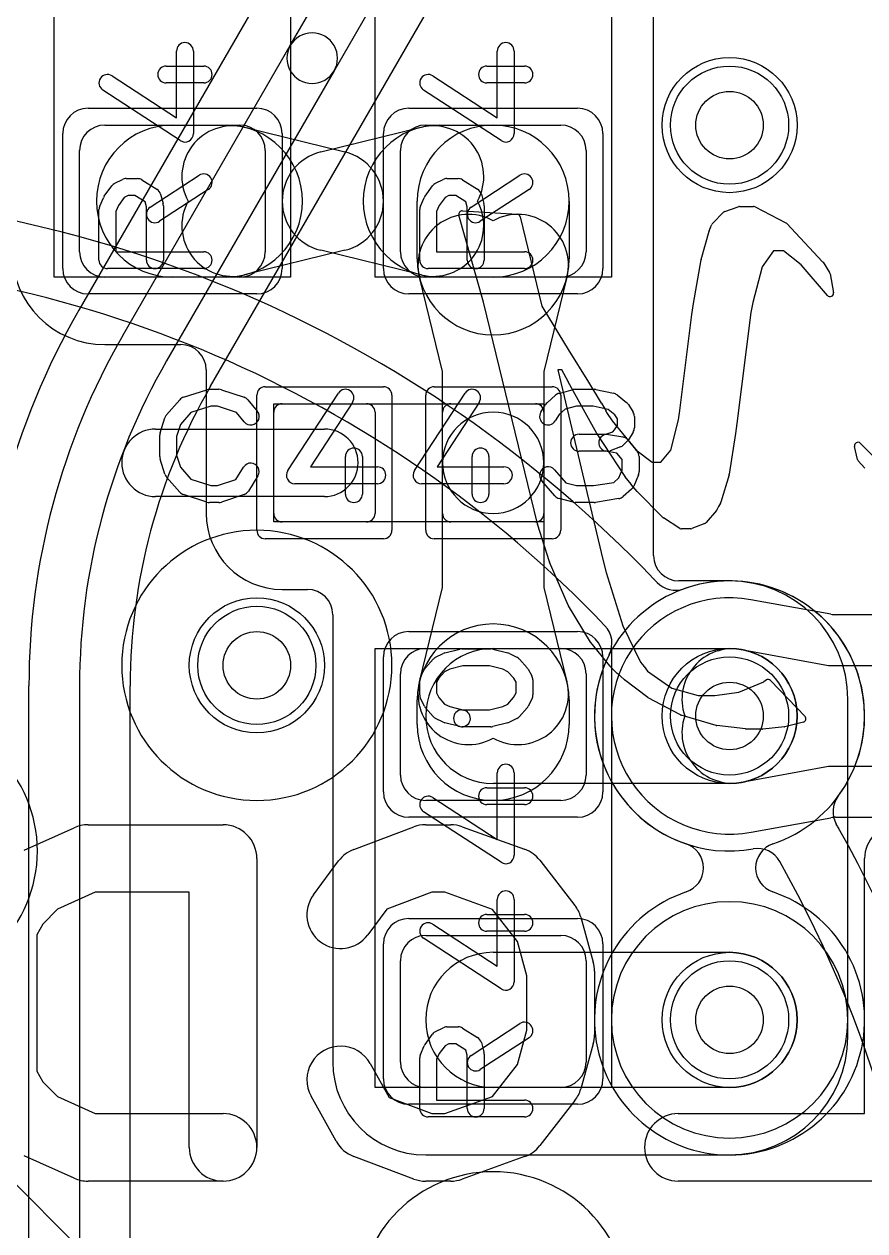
# Model space of a CAD drawing. Extents: x -1.5 to 30.7, y -0.5 to 30.
# Drawn here: x 18.211 to 20.701, y 19.325 to 22.899 of the extents above; entities that cross this region are included whole.
import ezdxf

# ---------------------------------------------------------------- set-up
doc = ezdxf.new("R2010")
doc.units = 0
for name, color, linetype in [('Hole', 1, 'CONTINUOUS'), ('L1', 3, 'CONTINUOUS'), ('L2', 3, 'CONTINUOUS'), ('L3', 3, 'CONTINUOUS'), ('L4', 3, 'CONTINUOUS'), ('MetalMask-A', 176, 'CONTINUOUS'), ('PartsArea-A', 111, 'CONTINUOUS'), ('PartsSilk-A', 221, 'CONTINUOUS'), ('PartsSilk-B', 221, 'CONTINUOUS'), ('Resist-A', 2, 'CONTINUOUS'), ('Resist-B', 2, 'CONTINUOUS'), ('Silk-B', 140, 'CONTINUOUS')]:
    doc.layers.add(name, color=color, linetype=linetype)

msp = doc.modelspace()

# ---------------------------------------------------------------- linework, layer by layer
at = {"layer": 'Hole'}
for centre in [(20.3, 22.6), (18.9, 21), (20.3, 20.85), (20.3, 19.95)]:
    msp.add_circle(centre, 0.1, dxfattribs=at)
at = {"layer": 'L1'}
for p, q in [((20.07504, 21.325), (20.07504, 23.90006)), ((18.45, 22.6), (18.85, 22.6)), ((18.65, 22.6), (18.81, 22.6)), ((18.86357, 22.59353), (19.16071, 22.52069)), ((19.08929, 22.52069), (19.38643, 22.59353)), ((19.4, 22.6), (19.8, 22.6)), ((19.44, 22.6), (19.6, 22.6)), ((18.375, 22.225), (18.375, 22.525)), ((18.925, 22.525), (18.925, 22.225)), ((19.325, 22.225), (19.325, 22.525)), ((19.875, 22.525), (19.875, 22.225)), ((19.375, 22.20357), (19.375, 22.375)), ((19.825, 22.375), (19.825, 22.20357)), ((19.16071, 22.22931), (18.86357, 22.15647)), ((19.38643, 22.15647), (19.08929, 22.22931)), ((18.85, 22.15), (18.45, 22.15)), ((18.81, 22.15), (18.65, 22.15)), ((19.45, 21.87044), (19.38147, 22.15)), ((19.8, 22.15), (19.4, 22.15)), ((19.6, 22.15), (19.44, 22.15)), ((19.81853, 22.15), (19.75, 21.87044)), ((18.45, 21.94996), (18.67496, 21.94996)), ((18.74996, 21.87496), (18.74996, 21.45)), ((19.45, 21.6), (19.45, 21.87044)), ((19.75, 21.87044), (19.75, 21.6)), ((18.975, 21.775), (19.225, 21.775)), ((19.475, 21.775), (19.725, 21.775)), ((18.95, 21.45), (18.95, 21.75)), ((19.25, 21.75), (19.25, 21.45)), ((19.45, 21.45), (19.45, 21.75)), ((19.75, 21.75), (19.75, 21.45)), ((18.6, 21.7), (19.1, 21.7)), ((19.45, 21.23063), (19.45, 21.6)), ((19.75, 21.6), (19.75, 21.23063)), ((19.1, 21.5), (18.6, 21.5)), ((19.225, 21.425), (18.975, 21.425)), ((19.725, 21.425), (19.475, 21.425)), ((20.30004, 21.25), (20.15004, 21.25)), ((18.975, 21.22496), (19.04996, 21.22496)), ((19.38147, 20.95107), (19.45, 21.23063)), ((19.75, 21.23063), (19.81853, 20.95107)), ((19.12496, 21.14996), (19.12496, 19.825)), ((19.4, 21.05), (19.8, 21.05)), ((19.6, 21.05), (20.3, 21.05)), ((19.325, 20.675), (19.325, 20.975)), ((19.875, 20.975), (19.875, 20.675)), ((19.375, 20.825), (19.375, 20.8975)), ((19.825, 20.8975), (19.825, 20.825)), ((20.65004, 19.89996), (20.65004, 20.9)), ((20.3, 20.65), (19.6, 20.65)), ((19.8, 20.6), (19.4, 20.6)), ((19.4, 20.2), (19.8, 20.2)), ((19.325, 19.825), (19.325, 20.125)), ((19.6, 20.15), (20.3, 20.15)), ((19.875, 20.125), (19.875, 19.825)), ((19.8, 19.75), (19.4, 19.75)), ((20.3, 19.75), (19.6, 19.75)), ((18.77732, 18.87201), (18.05861, 19.59071)), ((19.4, 19.54996), (20.30004, 19.54996))]:
    msp.add_line(p, q, dxfattribs=at)
for centre in [(20.3, 22.6), (18.9, 21), (20.3, 20.85), (20.3, 19.95)]:
    msp.add_circle(centre, 0.2, dxfattribs=at)
for centre, radius, start, end in [((18.45, 22.525), 0.075, 90, 180), ((18.65, 22.375), 0.225, 90, -90), ((18.82786, 22.44784), 0.15, 76.22778, -150.94873), ((18.81, 22.375), 0.225, -90, 90), ((18.85, 22.525), 0.075, 0, 90), ((19.44, 22.375), 0.225, 90, -90), ((19.4, 22.525), 0.075, 90, 180), ((19.6, 22.375), 0.225, 0, 180), ((19.42214, 22.44784), 0.15, -29.05127, 103.7737), ((19.6, 22.375), 0.225, -90, 90), ((19.8, 22.525), 0.075, 0, 90), ((19.125, 22.375), 0.15, 103.77222, -103.77222), ((19.125, 22.375), 0.15, -76.22778, 76.22778), ((18.82786, 22.30216), 0.15, 150.94873, -76.2263), ((19.42214, 22.30216), 0.15, -103.77222, 29.05127), ((19.52716, 22.18571), 0.15, 60.94873, -166.2263), ((19.67284, 22.18571), 0.15, -13.77222, 119.05127), ((18.45, 22.225), 0.27504, 180, -90), ((18.45, 22.225), 0.075, 180, -90), ((18.85, 22.225), 0.075, -90, 0), ((19.4, 22.225), 0.075, 180, -90), ((19.6, 22.20357), 0.225, 180, 0), ((19.8, 22.225), 0.075, -90, 0), ((18.67496, 21.87496), 0.075, 0, 90), ((18.975, 21.75), 0.025, 90, 180), ((19.225, 21.75), 0.025, 0, 90), ((19.475, 21.75), 0.025, 90, 180), ((19.725, 21.75), 0.025, 0, 90), ((19.6, 21.6), 0.15, 0, 180), ((18.6, 21.6), 0.1, 90, -90), ((19.1, 21.6), 0.1, -90, 90), ((19.6, 21.6), 0.15, 180, 0), ((18.975, 21.45), 0.22504, 180, -90), ((18.975, 21.45), 0.025, 180, -90), ((19.225, 21.45), 0.025, -90, 0), ((19.475, 21.45), 0.025, 180, -90), ((19.725, 21.45), 0.025, -90, 0), ((20.15004, 21.325), 0.075, 180, -90), ((20.30004, 20.9), 0.35, 0, 90), ((19.04996, 21.14996), 0.075, 0, 90), ((19.6, 20.8975), 0.225, 0, 180), ((19.4, 20.975), 0.075, 90, 180), ((19.6, 20.85), 0.2, 90, -90), ((19.8, 20.975), 0.075, 0, 90), ((20.3, 20.85), 0.2, -90, 90), ((19.52716, 20.91536), 0.15, 166.22778, -60.94873), ((19.67284, 20.91536), 0.15, -119.05127, 13.7737), ((19.6, 20.825), 0.225, 180, 0), ((19.4, 20.675), 0.075, 180, -90), ((19.8, 20.675), 0.075, -90, 0), ((19.4, 20.125), 0.075, 90, 180), ((19.8, 20.125), 0.075, 0, 90), ((19.6, 19.95), 0.2, 90, -90), ((20.3, 19.95), 0.2, -90, 90), ((20.30004, 19.89996), 0.35, -90, 0), ((19.4, 19.825), 0.27504, 180, -90), ((19.4, 19.825), 0.075, 180, -90), ((19.8, 19.825), 0.075, -90, 0)]:
    msp.add_arc(centre, radius, start, end, dxfattribs=at)
at = {"layer": 'L2'}
for centre in [(20.3, 22.6), (20.3, 19.95)]:
    msp.add_circle(centre, 0.2, dxfattribs=at)
for centre, radius, start, end in [((17.4, 18.7), 3.70004, 43.68559, 90), ((17.4, 18.7), 3.5, 43.6856, 90), ((18.9, 21), 0.40004, 90, -90), ((18.9, 21), 0.40004, -90, 90), ((19.87678, 21.06567), 0.27501, 43.32917, 43.6858), ((20.13139, 21.30584), 0.075, -136.67484, -136.35056), ((17.39999, 18.7), 3.70004, 43.47059, 43.65241), ((20.13964, 21.29716), 0.075, -136.52889, -70.27012), ((20.29999, 20.85), 0.40004, -36.62097, 109.72724), ((19.87678, 21.06567), 0.07497, -27.00252, 43.68663), ((20.30001, 20.85), 0.40004, 152.99747, -79.8932), ((17.85, 20.45), 0.40004, -90, 90), ((20.68126, 20.56663), 0.075, 143.38066, -150.36883), ((17.4, 18.7), 3.70005, 29.43653, 29.63458), ((20.68825, 20.55427), 0.075, -151.44624, -150.58107), ((17.4, 18.69999), 3.70004, 0.00015, 29.41913), ((20.38337, 20.38236), 0.07497, 29.41687, 100.10936), ((17.4, 18.7), 3.5, 0, 29.41915), ((19.6, 19.1), 0.40004, 90, -90), ((19.6, 19.1), 0.40004, -90, 90)]:
    msp.add_arc(centre, radius, start, end, dxfattribs=at)
at = {"layer": 'L3'}
for centre in [(20.3, 22.6), (18.9, 21)]:
    msp.add_circle(centre, 0.2, dxfattribs=at)
for centre, radius, start, end in [((20.3, 20.85), 0.40004, -71.31323, -108.68677), ((20.1478, 20.4), 0.075, -71.31382, 71.31382), ((20.4522, 20.4), 0.075, 108.68618, -108.68618), ((20.3, 19.95), 0.40004, 108.68677, 71.31323)]:
    msp.add_arc(centre, radius, start, end, dxfattribs=at)
at = {"layer": 'L4'}
for p, q in [((19.32977, 23.70884), (18.37306, 22.05176)), ((18.99902, 22.83588), (19.48621, 23.67971)), ((19.61612, 23.60472), (19.12892, 22.76088)), ((18.76316, 21.82727), (19.71954, 23.48377)), ((18.503, 21.97674), (18.99902, 22.83588)), ((19.12892, 22.76088), (18.6329, 21.90174)), ((20.59959, 21.15139), (20.36253, 21.19442)), ((21.52664, 21.15004), (20.61379, 21.15004)), ((20.33572, 21.04678), (20.59349, 21)), ((20.59349, 21), (21.05331, 21)), ((18.225, 17.43731), (18.225, 20.93924)), ((18.375, 20.93924), (18.375, 17.43731)), ((18.52504, 17.43731), (18.52504, 20.93924)), ((20.59349, 20.7), (20.33572, 20.65322)), ((21.05331, 20.7), (20.59349, 20.7)), ((20.3643, 20.50592), (20.6004, 20.54876)), ((20.61379, 20.54996), (21.52664, 20.54996))]:
    msp.add_line(p, q, dxfattribs=at)
for centre in [(20.3, 22.6), (18.9, 21), (20.3, 20.85), (20.3, 19.95)]:
    msp.add_circle(centre, 0.2, dxfattribs=at)
for centre, radius, start, end in [((19.06397, 22.79838), 0.075, -30.00073, 150.00024), ((19.06397, 22.79838), 0.075, 149.99927, -30.00037), ((20.3, 20.93924), 2.22504, 149.99999, 180), ((20.3, 20.93924), 2.075, 149.99996, 180), ((20.3, 20.93924), 1.925, 149.99999, 180), ((20.3, 20.93924), 1.77496, 150.00027, 180), ((18.82777, 21.78923), 0.07497, 149.97737, 150.00487), ((18.82809, 21.78979), 0.07497, 150.00487, 150.4703), ((20.30001, 20.85001), 0.35004, 79.71126, -79.47013), ((20.61298, 21.22515), 0.07497, -100.28912, -99.65204), ((20.61379, 21.22501), 0.07497, -100.28024, -90), ((20.30894, 20.89919), 0.15, 79.71565, -160.85722), ((20.30894, 20.80081), 0.15, 160.85722, -79.71394), ((20.61378, 20.47499), 0.07497, 89.99236, 100.28024), ((20.37768, 20.43215), 0.07497, 100.28024, 100.52905), ((20.3, 19.95), 0.35004, 90, -90), ((20.3, 19.95), 0.35004, -90, 90)]:
    msp.add_arc(centre, radius, start, end, dxfattribs=at)
at = {"layer": 'MetalMask-A'}
for p, q in [((18.45, 22.6), (18.85, 22.6)), ((19.4, 22.6), (19.8, 22.6)), ((18.375, 22.225), (18.375, 22.525)), ((18.925, 22.525), (18.925, 22.225)), ((19.325, 22.225), (19.325, 22.525)), ((19.875, 22.525), (19.875, 22.225)), ((18.85, 22.15), (18.45, 22.15)), ((19.8, 22.15), (19.4, 22.15)), ((18.975, 21.775), (19.225, 21.775)), ((19.475, 21.775), (19.725, 21.775)), ((18.95, 21.45), (18.95, 21.75)), ((19.25, 21.75), (19.25, 21.45)), ((19.45, 21.45), (19.45, 21.75)), ((19.75, 21.75), (19.75, 21.45)), ((19.225, 21.425), (18.975, 21.425)), ((19.725, 21.425), (19.475, 21.425)), ((19.4, 21.05), (19.8, 21.05)), ((19.325, 20.675), (19.325, 20.975)), ((19.875, 20.975), (19.875, 20.675)), ((19.8, 20.6), (19.4, 20.6)), ((19.4, 20.2), (19.8, 20.2)), ((19.325, 19.825), (19.325, 20.125)), ((19.875, 20.125), (19.875, 19.825)), ((19.8, 19.75), (19.4, 19.75))]:
    msp.add_line(p, q, dxfattribs=at)
for centre, radius, start, end in [((18.45, 22.525), 0.075, 90, 180), ((18.85, 22.525), 0.075, 0, 90), ((19.4, 22.525), 0.075, 90, 180), ((19.8, 22.525), 0.075, 0, 90), ((18.45, 22.225), 0.075, 180, -90), ((18.85, 22.225), 0.075, -90, 0), ((19.4, 22.225), 0.075, 180, -90), ((19.8, 22.225), 0.075, -90, 0), ((18.975, 21.75), 0.025, 90, 180), ((19.225, 21.75), 0.025, 0, 90), ((19.475, 21.75), 0.025, 90, 180), ((19.725, 21.75), 0.025, 0, 90), ((18.975, 21.45), 0.025, 180, -90), ((19.225, 21.45), 0.025, -90, 0), ((19.475, 21.45), 0.025, 180, -90), ((19.725, 21.45), 0.025, -90, 0), ((19.4, 20.975), 0.075, 90, 180), ((19.8, 20.975), 0.075, 0, 90), ((19.4, 20.675), 0.075, 180, -90), ((19.8, 20.675), 0.075, -90, 0), ((19.4, 20.125), 0.075, 90, 180), ((19.8, 20.125), 0.075, 0, 90), ((19.4, 19.825), 0.075, 180, -90), ((19.8, 19.825), 0.075, -90, 0)]:
    msp.add_arc(centre, radius, start, end, dxfattribs=at)
at = {"layer": 'PartsArea-A'}
for p, q in [((18.3, 22.15), (18.3, 23.45)), ((19, 23.45), (19, 22.15)), ((19.25, 22.15), (19.25, 23.45)), ((19.95, 23.45), (19.95, 22.15)), ((19, 22.15), (18.3, 22.15)), ((19.95, 22.15), (19.25, 22.15)), ((18.95, 21.775), (19.75, 21.775)), ((18.95, 21.425), (18.95, 21.775)), ((19.75, 21.775), (19.75, 21.425)), ((19.75, 21.425), (18.95, 21.425)), ((19.25, 19.75), (19.25, 21.05)), ((19.25, 21.05), (19.95, 21.05)), ((19.95, 21.05), (19.95, 19.75)), ((19.95, 19.75), (19.25, 19.75))]:
    msp.add_line(p, q, dxfattribs=at)
at = {"layer": 'PartsSilk-A'}
for p, q in [((18.66204, 22.62119), (18.66204, 22.81944)), ((18.71204, 22.81944), (18.71204, 22.575)), ((19.61204, 22.62119), (19.61204, 22.81944)), ((19.66204, 22.81944), (19.66204, 22.575)), ((18.63148, 22.775), (18.74259, 22.775)), ((19.58148, 22.775), (19.69259, 22.775)), ((18.47108, 22.74593), (18.66204, 22.62119)), ((19.42108, 22.74593), (19.61204, 22.62119)), ((18.67337, 22.55407), (18.44374, 22.70407)), ((18.74259, 22.725), (18.63148, 22.725)), ((19.62337, 22.55407), (19.39374, 22.70407)), ((19.69259, 22.725), (19.58148, 22.725)), ((18.58447, 22.35703), (18.72891, 22.45148)), ((19.53447, 22.35703), (19.67891, 22.45148)), ((18.4483, 22.3897), (18.47052, 22.42026)), ((18.47956, 22.42792), (18.50178, 22.43903)), ((18.51296, 22.44167), (18.5463, 22.44167)), ((18.55955, 22.43787), (18.60399, 22.41009)), ((19.3983, 22.3897), (19.42052, 22.42026)), ((19.42956, 22.42792), (19.45178, 22.43903)), ((19.46296, 22.44167), (19.4963, 22.44167)), ((19.50955, 22.43787), (19.55399, 22.41009)), ((18.43456, 22.36015), (18.44567, 22.38515)), ((18.50737, 22.38593), (18.49029, 22.36243)), ((18.51886, 22.39167), (18.50737, 22.38593)), ((18.53913, 22.39167), (18.51886, 22.39167)), ((18.56913, 22.37292), (18.53913, 22.39167)), ((18.75627, 22.40964), (18.61183, 22.31519)), ((18.6149, 22.39533), (18.62231, 22.36755)), ((19.38456, 22.36015), (19.39567, 22.38515)), ((19.45737, 22.38593), (19.44029, 22.36243)), ((19.46886, 22.39167), (19.45737, 22.38593)), ((19.48913, 22.39167), (19.46886, 22.39167)), ((19.51913, 22.37292), (19.48913, 22.39167)), ((19.70627, 22.40964), (19.56183, 22.31519)), ((19.5649, 22.39533), (19.57231, 22.36755)), ((18.43241, 22.2), (18.43241, 22.35)), ((18.49029, 22.36243), (18.48241, 22.3447)), ((18.48241, 22.3447), (18.48241, 22.225)), ((18.57315, 22.35783), (18.56913, 22.37292)), ((18.57315, 22.2), (18.57315, 22.35783)), ((18.62315, 22.36111), (18.62315, 22.2)), ((19.38241, 22.2), (19.38241, 22.35)), ((19.44029, 22.36243), (19.43241, 22.3447)), ((19.43241, 22.3447), (19.43241, 22.225)), ((19.52315, 22.35783), (19.51913, 22.37292)), ((19.52315, 22.2), (19.52315, 22.35783)), ((19.57315, 22.36111), (19.57315, 22.2)), ((18.48241, 22.225), (18.74259, 22.225)), ((19.43241, 22.225), (19.69259, 22.225)), ((18.74259, 22.175), (18.45741, 22.175)), ((19.69259, 22.175), (19.40741, 22.175)), ((18.68266, 21.79418), (18.7521, 21.8164)), ((18.75972, 21.81759), (18.7875, 21.81759)), ((18.7954, 21.81631), (18.86207, 21.79409)), ((18.99157, 21.57663), (19.14157, 21.80626)), ((19.36657, 21.57663), (19.51657, 21.80626)), ((19.79495, 21.80564), (19.83662, 21.81675)), ((19.84306, 21.81759), (19.89861, 21.81759)), ((19.90376, 21.81705), (19.95654, 21.80594)), ((18.63258, 21.74239), (18.67147, 21.78683)), ((18.76362, 21.76759), (18.70452, 21.74868)), ((18.78344, 21.76759), (18.76362, 21.76759)), ((18.83952, 21.7489), (18.78344, 21.76759)), ((18.87338, 21.78637), (18.90115, 21.75304)), ((19.18343, 21.77892), (19.05869, 21.58796)), ((19.55843, 21.77892), (19.43369, 21.58796)), ((19.7413, 21.75029), (19.75519, 21.77251)), ((19.75978, 21.77795), (19.78478, 21.80017)), ((19.84634, 21.76759), (19.81356, 21.75885)), ((19.89601, 21.76759), (19.84634, 21.76759)), ((19.94042, 21.75824), (19.89601, 21.76759)), ((19.96701, 21.801), (19.99479, 21.77878)), ((20.00037, 21.77251), (20.01426, 21.75029)), ((18.61364, 21.68894), (18.62753, 21.73339)), ((18.70452, 21.74868), (18.67368, 21.71344)), ((18.86273, 21.72104), (18.83952, 21.7489)), ((19.79568, 21.74296), (19.7837, 21.72379)), ((19.81356, 21.75885), (19.79568, 21.74296)), ((19.96023, 21.7424), (19.94042, 21.75824)), ((19.96806, 21.72987), (19.96023, 21.7424)), ((20.01806, 21.73704), (20.01806, 21.7037)), ((18.67368, 21.71344), (18.6625, 21.67766)), ((19.9543, 21.69197), (19.95948, 21.69715)), ((19.95948, 21.69715), (19.96806, 21.71087)), ((19.96806, 21.71087), (19.96806, 21.72987)), ((18.6125, 21.61852), (18.6125, 21.68148)), ((18.6625, 21.67766), (18.6625, 21.62234)), ((19.85417, 21.68426), (19.9331, 21.68426)), ((19.9331, 21.68426), (19.9543, 21.69197)), ((19.94188, 21.68387), (19.98355, 21.67646)), ((19.99685, 21.6638), (19.98574, 21.65269)), ((19.99838, 21.66785), (20.02615, 21.63452)), ((20.01426, 21.69045), (20.00037, 21.66823)), ((19.9375, 21.63426), (19.85417, 21.63426)), ((19.96581, 21.62883), (19.93312, 21.63465)), ((19.9766, 21.64687), (19.94604, 21.63576)), ((19.98194, 21.60947), (19.96581, 21.62883)), ((18.62753, 21.56661), (18.61364, 21.61106)), ((18.6625, 21.62234), (18.67368, 21.58656)), ((19.1625, 21.50741), (19.1625, 21.61852)), ((19.2125, 21.61852), (19.2125, 21.50741)), ((19.5375, 21.50741), (19.5375, 21.61852)), ((19.5875, 21.61852), (19.5875, 21.50741)), ((19.98194, 21.57907), (19.98194, 21.60947)), ((20.03194, 21.61852), (20.03194, 21.57407)), ((18.67147, 21.51317), (18.63258, 21.55761)), ((18.67368, 21.58656), (18.70452, 21.55132)), ((18.83773, 21.5505), (18.86074, 21.58732)), ((18.90314, 21.56082), (18.87537, 21.51638)), ((19.05869, 21.58796), (19.25694, 21.58796)), ((19.43369, 21.58796), (19.63194, 21.58796)), ((19.78131, 21.57942), (19.81519, 21.54071)), ((19.95691, 21.54205), (19.97218, 21.55563)), ((19.97218, 21.55563), (19.98194, 21.57907)), ((20.03002, 21.56446), (20.01614, 21.53113)), ((18.70452, 21.55132), (18.76362, 21.53241)), ((18.76362, 21.53241), (18.78344, 21.53241)), ((18.78344, 21.53241), (18.83773, 21.5505)), ((19.25694, 21.53796), (19.0125, 21.53796)), ((19.63194, 21.53796), (19.3875, 21.53796)), ((19.78258, 21.50206), (19.74369, 21.5465)), ((19.81519, 21.54071), (19.84634, 21.53241)), ((19.84634, 21.53241), (19.89662, 21.53241)), ((19.89662, 21.53241), (19.95691, 21.54205)), ((20.00967, 21.52205), (19.98467, 21.49983)), ((18.7521, 21.4836), (18.68266, 21.50582)), ((18.7875, 21.48241), (18.75972, 21.48241)), ((18.86207, 21.50591), (18.7954, 21.48369)), ((19.83662, 21.48325), (19.79495, 21.49436)), ((19.89861, 21.48241), (19.84306, 21.48241)), ((19.97201, 21.49383), (19.90256, 21.48272)), ((19.39983, 20.993), (19.42205, 21.018)), ((19.42956, 21.02375), (19.45178, 21.03486)), ((19.4569, 21.03675), (19.50135, 21.04786)), ((19.50741, 21.04861), (19.59259, 21.04861)), ((19.59865, 21.04786), (19.6431, 21.03675)), ((19.64822, 21.03486), (19.67044, 21.02375)), ((19.67795, 21.018), (19.70017, 20.993)), ((19.3857, 20.96934), (19.39681, 20.98879)), ((19.45623, 20.98118), (19.43894, 20.96173)), ((19.47169, 20.98891), (19.45623, 20.98118)), ((19.51049, 20.99861), (19.47169, 20.98891)), ((19.58951, 20.99861), (19.51049, 20.99861)), ((19.62831, 20.98891), (19.58951, 20.99861)), ((19.64377, 20.98118), (19.62831, 20.98891)), ((19.66106, 20.96173), (19.64377, 20.98118)), ((19.70319, 20.98879), (19.7143, 20.96934)), ((19.38241, 20.9125), (19.38241, 20.95694)), ((19.43894, 20.96173), (19.43241, 20.9503)), ((19.43241, 20.9503), (19.43241, 20.9184)), ((19.66759, 20.9503), (19.66106, 20.96173)), ((19.66759, 20.9184), (19.66759, 20.9503)), ((19.71759, 20.95694), (19.71759, 20.9125)), ((19.43241, 20.9184), (19.4394, 20.90442)), ((19.6606, 20.90442), (19.66759, 20.9184)), ((19.39616, 20.8791), (19.38505, 20.90132)), ((19.42205, 20.84867), (19.39983, 20.87367)), ((19.4394, 20.90442), (19.45623, 20.88549)), ((19.45623, 20.88549), (19.47169, 20.87776)), ((19.47169, 20.87776), (19.51347, 20.86731)), ((19.58951, 20.86806), (19.62831, 20.87776)), ((19.62831, 20.87776), (19.64377, 20.88549)), ((19.64377, 20.88549), (19.6606, 20.90442)), ((19.70017, 20.87367), (19.67795, 20.84867)), ((19.71495, 20.90132), (19.70384, 20.8791)), ((19.45178, 20.83181), (19.42956, 20.84292)), ((19.50741, 20.86806), (19.58951, 20.86806)), ((19.67044, 20.84292), (19.64822, 20.83181)), ((19.50135, 20.81881), (19.4569, 20.82992)), ((19.59259, 20.81806), (19.50741, 20.81806)), ((19.6431, 20.82992), (19.59865, 20.81881)), ((19.61204, 20.48369), (19.61204, 20.68194)), ((19.66204, 20.68194), (19.66204, 20.4375)), ((19.58148, 20.6375), (19.69259, 20.6375)), ((19.42108, 20.60843), (19.61204, 20.48369)), ((19.69259, 20.5875), (19.58148, 20.5875)), ((19.62337, 20.41657), (19.39374, 20.56657)), ((19.61204, 20.10869), (19.61204, 20.30694)), ((19.66204, 20.30694), (19.66204, 20.0625)), ((19.42108, 20.23343), (19.61204, 20.10869)), ((19.58148, 20.2625), (19.69259, 20.2625)), ((19.69259, 20.2125), (19.58148, 20.2125)), ((19.62337, 20.04157), (19.39374, 20.19157)), ((19.42956, 19.91542), (19.45178, 19.92653)), ((19.46296, 19.92917), (19.4963, 19.92917)), ((19.50955, 19.92537), (19.55399, 19.89759)), ((19.53447, 19.84453), (19.67891, 19.93898)), ((19.38456, 19.84765), (19.39567, 19.87265)), ((19.3983, 19.8772), (19.42052, 19.90776)), ((19.45737, 19.87343), (19.44029, 19.84993)), ((19.46886, 19.87917), (19.45737, 19.87343)), ((19.48913, 19.87917), (19.46886, 19.87917)), ((19.51913, 19.86042), (19.48913, 19.87917)), ((19.70627, 19.89714), (19.56183, 19.80269)), ((19.5649, 19.88283), (19.57231, 19.85505)), ((19.38241, 19.6875), (19.38241, 19.8375)), ((19.44029, 19.84993), (19.43241, 19.8322)), ((19.52315, 19.84533), (19.51913, 19.86042)), ((19.52315, 19.6875), (19.52315, 19.84533)), ((19.57315, 19.84861), (19.57315, 19.6875)), ((19.43241, 19.8322), (19.43241, 19.7125)), ((19.43241, 19.7125), (19.69259, 19.7125)), ((19.69259, 19.6625), (19.40741, 19.6625))]:
    msp.add_line(p, q, dxfattribs=at)
for centre, start, end in [((18.68704, 22.81944), 0, 180), ((19.63704, 22.81944), 0, 180), ((18.63148, 22.75), 90, -90), ((18.74259, 22.75), -90, 90), ((19.58148, 22.75), 90, -90), ((19.69259, 22.75), -90, 90), ((18.45741, 22.725), 56.85026, -123.15356), ((19.40741, 22.725), 56.85026, -123.15356), ((18.68704, 22.575), -123.14974, 0), ((19.63704, 22.575), -123.14974, 0), ((18.74259, 22.43056), -56.81854, 123.18086), ((19.69259, 22.43056), -56.81854, 123.18086), ((18.49074, 22.40556), 116.56505, 143.97932), ((18.51296, 22.41667), 90, 116.56505), ((18.5463, 22.41667), 57.99462, 90), ((19.44074, 22.40556), 116.56505, 143.97932), ((19.46296, 22.41667), 90, 116.56505), ((19.4963, 22.41667), 57.99462, 90), ((18.46852, 22.375), 143.98274, 156.03964), ((18.59074, 22.38889), 14.92551, 57.98998), ((19.41852, 22.375), 143.98274, 156.03964), ((19.54074, 22.38889), 14.92551, 57.98998), ((18.45741, 22.35), 156.04915, 180), ((18.59815, 22.33611), 123.18146, -56.81914), ((18.59815, 22.36111), 0, 14.93527), ((19.40741, 22.35), 156.04915, 180), ((19.54815, 22.33611), 123.18146, -56.81914), ((19.54815, 22.36111), 0, 14.93527), ((18.45741, 22.2), 180, -90), ((18.59815, 22.2), 180, 0), ((18.74259, 22.2), -90, 90), ((19.40741, 22.2), 180, -90), ((19.54815, 22.2), 180, 0), ((19.69259, 22.2), -90, 90), ((18.75972, 21.79259), 90, 107.74642), ((18.7875, 21.79259), 71.57954, 90), ((19.1625, 21.79259), -33.14974, 146.84644), ((19.5375, 21.79259), -33.14974, 146.84644), ((19.80139, 21.78148), 104.92551, 131.63069), ((19.84306, 21.79259), 90, 104.92885), ((19.89861, 21.79259), 78.11016, 90), ((19.95139, 21.78148), 51.33303, 78.11298), ((18.69028, 21.77037), 107.74642, 138.81192), ((18.85417, 21.77037), 39.7909, 71.57954), ((19.77639, 21.75926), 131.62783, 147.98998), ((19.97917, 21.75926), 32.00538, 51.34522), ((18.65139, 21.72593), 138.81192, 162.63777), ((18.88194, 21.73704), -140.2091, 39.8005), ((19.7625, 21.73704), 147.99462, -32.01002), ((19.99306, 21.73704), 0, 32.01002), ((19.99306, 21.7037), -32.00538, 0), ((18.6375, 21.68148), 162.63777, 180), ((19.85417, 21.65926), 90, -90), ((19.9375, 21.65926), 79.90837, -100.08326), ((19.97917, 21.65185), 39.7909, 79.91674), ((19.97917, 21.68148), -45, -32.01002), ((19.1875, 21.61852), 0, 180), ((19.5625, 21.61852), 0, 180), ((19.9375, 21.65926), -90, -70.02141), ((19.96806, 21.67037), -70.02864, -45), ((20.00694, 21.61852), 0, 39.8005), ((18.6375, 21.61852), 180, -162.63777), ((18.88194, 21.57407), -32.00538, 147.99925), ((18.65139, 21.57407), -162.63777, -138.81192), ((19.0125, 21.56296), 146.85026, -90), ((19.25694, 21.56296), -90, 90), ((19.3875, 21.56296), 146.85026, -90), ((19.63194, 21.56296), -90, 90), ((19.7625, 21.56296), 41.18808, -138.81042), ((20.00694, 21.57407), -22.60576, 0), ((19.99306, 21.54074), -48.37217, -22.60888), ((18.69028, 21.52963), -138.81192, -107.74642), ((18.75972, 21.50741), -107.74642, -90), ((18.7875, 21.50741), -90, -71.57954), ((18.85417, 21.52963), -71.57954, -32.00538), ((19.1875, 21.50741), 180, 0), ((19.5625, 21.50741), 180, 0), ((19.80139, 21.51852), -138.81192, -104.92885), ((19.84306, 21.50741), -104.92551, -90), ((19.89861, 21.50741), -90, -80.91133), ((19.96806, 21.51852), -80.91063, -48.36931), ((19.44074, 21.00139), 116.56505, 138.37217), ((19.46296, 21.0125), 104.03068, 116.56505), ((19.50741, 21.02361), 90, 104.03068), ((19.59259, 21.02361), 75.96932, 90), ((19.63704, 21.0125), 63.43495, 75.96932), ((19.65926, 21.00139), 41.62783, 63.43495), ((19.41852, 20.97639), 138.37217, 150.26649), ((19.68148, 20.97639), 29.73351, 41.62783), ((19.40741, 20.95694), 150.26649, 180), ((19.69259, 20.95694), 0, 29.73351), ((19.40741, 20.9125), 180, -153.43495), ((19.69259, 20.9125), -26.56505, 0), ((19.41852, 20.89028), -153.43495, -138.37217), ((19.68148, 20.89028), -41.62783, -26.56505), ((19.44074, 20.86528), -138.37217, -116.56505), ((19.50741, 20.84306), 90, -90), ((19.50741, 20.84306), -104.03068, 75.96679), ((19.65926, 20.86528), -63.43495, -41.62783), ((19.46296, 20.85417), -116.56505, -104.03068), ((19.59259, 20.84306), -90, -75.96932), ((19.63704, 20.85417), -75.96932, -63.43495), ((19.63704, 20.68194), 0, 180), ((19.58148, 20.6125), 90, -90), ((19.69259, 20.6125), -90, 90), ((19.40741, 20.5875), 56.85026, -123.15356), ((19.63704, 20.4375), -123.14974, 0), ((19.63704, 20.30694), 0, 180), ((19.40741, 20.2125), 56.85026, -123.15356), ((19.58148, 20.2375), 90, -90), ((19.69259, 20.2375), -90, 90), ((19.63704, 20.0625), -123.14974, 0), ((19.44074, 19.89306), 116.56505, 143.97932), ((19.46296, 19.90417), 90, 116.56505), ((19.4963, 19.90417), 57.99462, 90), ((19.69259, 19.91806), -56.81854, 123.18086), ((19.41852, 19.8625), 143.98274, 156.03964), ((19.54074, 19.87639), 14.92551, 57.98998), ((19.40741, 19.8375), 156.04915, 180), ((19.54815, 19.82361), 123.18146, -56.81914), ((19.54815, 19.84861), 0, 14.93527), ((19.69259, 19.6875), -90, 90), ((19.40741, 19.6875), 180, -90), ((19.54815, 19.6875), 180, 0)]:
    msp.add_arc(centre, 0.025, start, end, dxfattribs=at)
at = {"layer": 'PartsSilk-B'}
for p, q in [((19.50894, 22.34639), (19.67116, 22.33596)), ((20.24954, 22.30889), (20.28237, 22.3421)), ((20.28613, 22.34449), (20.32571, 22.35855)), ((20.32906, 22.35913), (20.37094, 22.35913)), ((20.37556, 22.358), (20.46655, 22.31054)), ((19.5715, 22.07563), (19.49868, 22.33369)), ((19.68024, 22.32832), (19.74384, 22.0638)), ((20.24362, 22.29768), (20.24761, 22.30613)), ((20.46922, 22.30852), (20.57574, 22.19514)), ((20.21633, 22.20212), (20.23923, 22.28635)), ((20.23957, 22.28737), (20.24335, 22.29705)), ((20.19282, 22.07223), (20.21614, 22.20128)), ((20.43039, 22.2274), (20.39679, 22.17996)), ((20.45934, 22.2274), (20.43039, 22.2274)), ((20.51245, 22.18624), (20.45934, 22.2274)), ((20.39679, 22.17996), (20.3685, 22.07435)), ((20.58994, 22.09563), (20.51245, 22.18624)), ((20.57687, 22.19369), (20.59637, 22.16327)), ((20.59781, 22.15957), (20.6074, 22.10383)), ((19.73146, 21.41877), (19.5715, 22.07563)), ((19.74384, 22.0638), (19.7634, 22.03163)), ((20.1884, 22.03912), (20.19275, 22.07177)), ((20.3685, 22.07435), (20.36284, 22.04526)), ((19.7634, 22.03163), (19.82246, 21.93529)), ((20.15239, 21.75455), (20.18839, 22.03906)), ((20.36284, 22.04526), (20.32168, 21.71654)), ((19.82246, 21.93529), (19.88185, 21.83912)), ((19.80302, 21.87547), (19.79171, 21.87547)), ((19.79171, 21.87547), (19.92496, 21.3136)), ((19.82166, 21.84024), (19.80302, 21.87547)), ((19.9073, 21.6866), (19.82177, 21.84005)), ((19.88186, 21.8391), (19.92023, 21.77661)), ((19.92034, 21.77644), (19.93415, 21.7529)), ((19.93493, 21.75122), (19.93577, 21.74889)), ((19.93577, 21.74889), (19.95197, 21.72447)), ((20.14919, 21.72743), (20.15238, 21.75446)), ((19.95197, 21.72447), (20.02234, 21.63854)), ((20.12614, 21.6374), (20.14919, 21.72743)), ((20.32168, 21.71651), (20.31788, 21.68693)), ((19.99072, 21.5589), (19.90766, 21.686)), ((20.31784, 21.68665), (20.29891, 21.5659)), ((20.02234, 21.63854), (20.07059, 21.60172)), ((20.09643, 21.60172), (20.12614, 21.6374)), ((20.67883, 21.61002), (20.67033, 21.64848)), ((20.68713, 21.65774), (20.74054, 21.60483)), ((20.07059, 21.60172), (20.09643, 21.60172)), ((20.70072, 21.5842), (20.68123, 21.60541)), ((20.00833, 21.5364), (19.99122, 21.5582)), ((20.29862, 21.5646), (20.27434, 21.48286)), ((20.02663, 21.51469), (20.00856, 21.53612)), ((20.10233, 21.43802), (20.02716, 21.51411)), ((20.26106, 21.45848), (20.23094, 21.42269)), ((20.26714, 21.47053), (20.26244, 21.46063)), ((20.27326, 21.48046), (20.26714, 21.47053)), ((19.76658, 21.30669), (19.73164, 21.41815)), ((20.15275, 21.40571), (20.10408, 21.43661)), ((20.22692, 21.41981), (20.18848, 21.40483)), ((20.18485, 21.40415), (20.15811, 21.40415)), ((19.82192, 21.17778), (19.76693, 21.30573)), ((19.92496, 21.3136), (19.93409, 21.2754)), ((19.93409, 21.2754), (19.98374, 21.11718)), ((19.88837, 21.06867), (19.82257, 21.17652)), ((19.98374, 21.11718), (20.03597, 21.0099)), ((19.94506, 20.99849), (19.88914, 21.06759)), ((19.96646, 20.97732), (19.94581, 20.99766)), ((20.03597, 21.0099), (20.04643, 20.99716)), ((20.04664, 20.99689), (20.05745, 20.98277)), ((20.05745, 20.98277), (20.12875, 20.93208)), ((19.98766, 20.95761), (19.96667, 20.97712)), ((20.05763, 20.90501), (19.98847, 20.95693)), ((20.32723, 20.92089), (20.40132, 20.95162)), ((20.40154, 20.95177), (20.40827, 20.9566)), ((20.42133, 20.95538), (20.5235, 20.84835)), ((20.12875, 20.93208), (20.20668, 20.9102)), ((20.20668, 20.9102), (20.25636, 20.9102)), ((20.25636, 20.9102), (20.32723, 20.92089)), ((20.15468, 20.85331), (20.05894, 20.90418)), ((20.26046, 20.82206), (20.15656, 20.85254)), ((20.34734, 20.81147), (20.26208, 20.82173)), ((20.39783, 20.8114), (20.34853, 20.8114)), ((20.46247, 20.81792), (20.39884, 20.81145)), ((20.51867, 20.83174), (20.46386, 20.81816)), ((18.21081, 20.4523), (18.35896, 20.51897)), ((18.4, 20.52778), (18.8, 20.52778)), ((19.18711, 20.45474), (19.36489, 20.52141)), ((19.4, 20.52778), (19.47407, 20.52778)), ((19.50794, 20.52187), (19.69313, 20.4552)), ((18.9, 20.42778), (18.9, 19.57222)), ((19.06779, 20.32063), (19.14186, 20.42063)), ((19.7382, 20.4225), (19.8419, 20.28917)), ((20.7, 19.67222), (20.7, 20.42778)), ((18.42146, 20.32778), (18.3096, 20.27744)), ((18.7, 20.32778), (18.42146, 20.32778)), ((18.7, 19.57222), (18.7, 20.32778)), ((19.41813, 20.32778), (19.28499, 20.27785)), ((19.45662, 20.32778), (19.41813, 20.32778)), ((19.59812, 20.27684), (19.45662, 20.32778)), ((18.3096, 20.27744), (18.2658, 20.23363)), ((19.28499, 20.27785), (19.22851, 20.20159)), ((19.6719, 20.18198), (19.59812, 20.27684)), ((18.2658, 20.23363), (18.24815, 20.20186)), ((19.85931, 20.25455), (19.89635, 20.12121)), ((18.24815, 20.20186), (18.24815, 19.79814)), ((19.7, 20.08081), (19.6719, 20.18198)), ((19.9, 20.09444), (19.9, 19.90556)), ((19.7, 19.91919), (19.7, 20.08081)), ((19.6719, 19.81802), (19.7, 19.91919)), ((19.89635, 19.87879), (19.85931, 19.74545)), ((19.23557, 19.82078), (19.29177, 19.71961)), ((19.59812, 19.72316), (19.6719, 19.81802)), ((18.24815, 19.79814), (18.2658, 19.76637)), ((18.2658, 19.76637), (18.3096, 19.72256)), ((18.3096, 19.72256), (18.42146, 19.67222)), ((19.1348, 19.59033), (19.06073, 19.72366)), ((19.29177, 19.71961), (19.41813, 19.67222)), ((19.45662, 19.67222), (19.59812, 19.72316)), ((19.8419, 19.71083), (19.7382, 19.5775)), ((18.42146, 19.67222), (18.8, 19.67222)), ((19.41813, 19.67222), (19.45662, 19.67222)), ((20.14815, 19.67222), (20.7, 19.67222)), ((18.35896, 19.48103), (18.21081, 19.5477)), ((19.36489, 19.47859), (19.18711, 19.54526)), ((19.69313, 19.5448), (19.50794, 19.47813)), ((18.8, 19.47222), (18.4, 19.47222)), ((19.47407, 19.47222), (19.4, 19.47222)), ((20.8, 19.47222), (20.14815, 19.47222))]:
    msp.add_line(p, q, dxfattribs=at)
for centre, radius, start, end in [((19.5083, 22.33641), 0.01, 86.33075, -164.21205), ((20.28948, 22.33507), 0.01, 109.57673, 135.32416), ((20.32906, 22.34913), 0.01, 90, 109.57673), ((20.37094, 22.34913), 0.01, 62.48694, 90), ((19.67052, 22.32598), 0.01, 13.53586, 86.33075), ((20.25665, 22.30186), 0.01, 135.32416, 154.71652), ((20.46193, 22.30167), 0.01, 43.21768, 62.48694), ((20.24888, 22.28373), 0.01, 158.64562, 164.81021), ((20.25266, 22.29341), 0.01, 154.71652, 158.64562), ((20.22598, 22.1995), 0.01, 164.81021, 169.7464), ((20.56845, 22.18829), 0.01, 32.67328, 43.21768), ((20.58795, 22.15787), 0.01001, 9.78241, 32.67328), ((20.59754, 22.10213), 0.01001, -139.46085, 9.78241), ((20.20266, 22.07045), 0.01, 169.7464, 172.41293), ((20.19831, 22.0378), 0.01, 172.41293, 172.76127), ((19.8305, 21.84492), 0.01, -152.10273, -150.84519), ((19.87334, 21.83387), 0.01, 31.54367, 31.67132), ((19.91171, 21.77138), 0.01, 30.38424, 31.54367), ((19.92552, 21.74784), 0.01, 19.7579, 30.38424), ((20.16231, 21.75329), 0.01, 172.76127, 173.28012), ((20.31176, 21.71778), 0.01, -7.29556, -7.12502), ((19.91603, 21.69147), 0.01, -150.84519, -146.8344), ((20.30796, 21.6882), 0.01, -8.91604, -7.29556), ((20.68009, 21.65064), 0.01, 45.24312, -167.52093), ((20.68859, 21.61218), 0.01, -167.52093, -137.391), ((19.99909, 21.56437), 0.01, -146.8344, -141.90392), ((20.28903, 21.56745), 0.01, -16.55114, -8.91604), ((20.0162, 21.54257), 0.01, -141.90392, -139.82758), ((20.03427, 21.52114), 0.01, -139.82758, -135.32416), ((20.26475, 21.48571), 0.01, -31.67132, -16.55114), ((20.25341, 21.46492), 0.01, -40.09168, -25.4116), ((19.74118, 21.42114), 0.01, -166.29711, -162.59811), ((20.10944, 21.44505), 0.01, -135.32416, -122.41845), ((20.22329, 21.42913), 0.01, -68.71983, -40.09168), ((20.15811, 21.41415), 0.01, -122.41845, -90), ((20.18485, 21.41415), 0.01, -90, -68.71983), ((19.77612, 21.30968), 0.01, -162.59811, -156.74124), ((19.83111, 21.18173), 0.01, -156.74124, -148.61388), ((19.89691, 21.07388), 0.01, -148.61388, -141.00901), ((19.95283, 21.00478), 0.01, -141.00901, -134.5948), ((20.0387, 20.99081), 0.01, 37.44284, 39.40224), ((19.97348, 20.98444), 0.01, -134.5948, -132.9329), ((19.99447, 20.96493), 0.01, -132.9329, -126.8699), ((20.40715, 20.94349), 0.01, 124.11906, 125.6442), ((20.4141, 20.94848), 0.01, 43.66213, 125.6776), ((20.06363, 20.91301), 0.01, -126.8699, -117.97473), ((20.15937, 20.86214), 0.01, -117.97473, -106.31519), ((20.51627, 20.84145), 0.01, -76.11658, 43.66213), ((20.26327, 20.83166), 0.01, -106.31519, -96.83367), ((20.34853, 20.8214), 0.01, -96.83367, -90), ((20.39783, 20.8214), 0.01, -90, -84.2039), ((20.46146, 20.82787), 0.01, -84.2039, -76.11658), ((18.4, 20.42778), 0.1, 90, 114.2301), ((18.8, 20.42778), 0.1, 0, 90), ((19.4, 20.42778), 0.1, 90, 110.55675), ((19.47407, 20.42778), 0.1, 70.20242, 90), ((20.8, 20.42778), 0.1, 0, 180), ((19.22222, 20.36111), 0.1, 110.55537, 143.47265), ((19.65926, 20.36111), 0.1, 37.87147, 70.20068), ((19.14815, 20.26111), 0.1, 143.47387, -36.52735), ((19.76296, 20.22778), 0.1, 15.52749, 37.87469), ((19.8, 20.09444), 0.1, 0, 15.52455), ((19.8, 19.90556), 0.1, -15.52749, 0), ((19.14815, 19.77222), 0.1, 29.05127, -150.94613), ((19.76296, 19.77222), 0.1, -37.87147, -15.52455), ((18.8, 19.57222), 0.1, -90, 90), ((20.14815, 19.57222), 0.1, 90, -90), ((19.22222, 19.63889), 0.1, -150.94873, -110.55675), ((18.8, 19.57222), 0.1, 180, 0), ((19.65926, 19.63889), 0.1, -70.20242, -37.87469), ((18.4, 19.57222), 0.1, -114.2301, -90), ((19.4, 19.57222), 0.1, -110.55537, -90), ((19.47407, 19.57222), 0.1, -90, -70.20068)]:
    msp.add_arc(centre, radius, start, end, dxfattribs=at)
at = {"layer": 'Resist-A'}
for p, q in [((18.4, 22.65), (18.9, 22.65)), ((19.35, 22.65), (19.85, 22.65)), ((18.325, 22.175), (18.325, 22.575)), ((18.975, 22.575), (18.975, 22.175)), ((19.275, 22.175), (19.275, 22.575)), ((19.925, 22.575), (19.925, 22.175)), ((18.9, 22.1), (18.4, 22.1)), ((19.85, 22.1), (19.35, 22.1)), ((18.925, 21.825), (19.275, 21.825)), ((19.425, 21.825), (19.775, 21.825)), ((18.9, 21.4), (18.9, 21.8)), ((19.3, 21.8), (19.3, 21.4)), ((19.4, 21.4), (19.4, 21.8)), ((19.8, 21.8), (19.8, 21.4)), ((19.275, 21.375), (18.925, 21.375)), ((19.775, 21.375), (19.425, 21.375)), ((19.35, 21.1), (19.85, 21.1)), ((19.275, 20.625), (19.275, 21.025)), ((19.925, 21.025), (19.925, 20.625)), ((19.85, 20.55), (19.35, 20.55)), ((19.35, 20.25), (19.85, 20.25)), ((19.275, 19.775), (19.275, 20.175)), ((19.925, 20.175), (19.925, 19.775)), ((19.85, 19.7), (19.35, 19.7))]:
    msp.add_line(p, q, dxfattribs=at)
for centre in [(20.3, 22.6), (18.9, 21), (20.3, 20.85), (20.3, 19.95)]:
    msp.add_circle(centre, 0.175, dxfattribs=at)
for centre, radius, start, end in [((18.4, 22.575), 0.075, 90, 180), ((18.9, 22.575), 0.075, 0, 90), ((19.35, 22.575), 0.075, 90, 180), ((19.85, 22.575), 0.075, 0, 90), ((18.4, 22.175), 0.075, 180, -90), ((18.9, 22.175), 0.075, -90, 0), ((19.35, 22.175), 0.075, 180, -90), ((19.85, 22.175), 0.075, -90, 0), ((18.925, 21.8), 0.025, 90, 180), ((19.275, 21.8), 0.025, 0, 90), ((19.425, 21.8), 0.025, 90, 180), ((19.775, 21.8), 0.025, 0, 90), ((18.925, 21.4), 0.025, 180, -90), ((19.275, 21.4), 0.025, -90, 0), ((19.425, 21.4), 0.025, 180, -90), ((19.775, 21.4), 0.025, -90, 0), ((19.35, 21.025), 0.075, 90, 180), ((19.85, 21.025), 0.075, 0, 90), ((19.35, 20.625), 0.075, 180, -90), ((19.85, 20.625), 0.075, -90, 0), ((19.35, 20.175), 0.075, 90, 180), ((19.85, 20.175), 0.075, 0, 90), ((19.35, 19.775), 0.075, 180, -90), ((19.85, 19.775), 0.075, -90, 0)]:
    msp.add_arc(centre, radius, start, end, dxfattribs=at)
at = {"layer": 'Resist-B'}
for centre in [(20.3, 22.6), (18.9, 21), (20.3, 20.85), (20.3, 19.95)]:
    msp.add_circle(centre, 0.175, dxfattribs=at)
at = {"layer": 'Silk-B'}
for p, q in [((19.50894, 22.34639), (19.67116, 22.33596)), ((20.24954, 22.30889), (20.28237, 22.3421)), ((20.28613, 22.34449), (20.32571, 22.35855)), ((20.32906, 22.35913), (20.37094, 22.35913)), ((20.37556, 22.358), (20.46655, 22.31054)), ((19.5715, 22.07563), (19.49868, 22.33369)), ((19.68024, 22.32832), (19.74384, 22.0638)), ((20.24362, 22.29768), (20.24761, 22.30613)), ((20.46922, 22.30852), (20.57574, 22.19514)), ((20.21633, 22.20212), (20.23923, 22.28635)), ((20.23957, 22.28737), (20.24335, 22.29705)), ((20.19282, 22.07223), (20.21614, 22.20128)), ((20.43039, 22.2274), (20.39679, 22.17996)), ((20.45934, 22.2274), (20.43039, 22.2274)), ((20.51245, 22.18624), (20.45934, 22.2274)), ((20.39679, 22.17996), (20.3685, 22.07435)), ((20.58994, 22.09563), (20.51245, 22.18624)), ((20.57687, 22.19369), (20.59637, 22.16327)), ((20.59781, 22.15957), (20.6074, 22.10383)), ((19.73146, 21.41877), (19.5715, 22.07563)), ((19.74384, 22.0638), (19.7634, 22.03163)), ((20.1884, 22.03912), (20.19275, 22.07177)), ((20.3685, 22.07435), (20.36284, 22.04526)), ((19.7634, 22.03163), (19.82246, 21.93529)), ((20.15239, 21.75455), (20.18839, 22.03906)), ((20.36284, 22.04526), (20.32168, 21.71654)), ((19.82246, 21.93529), (19.88185, 21.83912)), ((19.80302, 21.87547), (19.79171, 21.87547)), ((19.79171, 21.87547), (19.92496, 21.3136)), ((19.82166, 21.84024), (19.80302, 21.87547)), ((19.9073, 21.6866), (19.82177, 21.84005)), ((19.88186, 21.8391), (19.92023, 21.77661)), ((19.92034, 21.77644), (19.93415, 21.7529)), ((19.93493, 21.75122), (19.93577, 21.74889)), ((19.93577, 21.74889), (19.95197, 21.72447)), ((20.14919, 21.72743), (20.15238, 21.75446)), ((19.95197, 21.72447), (20.02234, 21.63854)), ((20.12614, 21.6374), (20.14919, 21.72743)), ((20.32168, 21.71651), (20.31788, 21.68693)), ((19.99072, 21.5589), (19.90766, 21.686)), ((20.31784, 21.68665), (20.29891, 21.5659)), ((20.02234, 21.63854), (20.07059, 21.60172)), ((20.09643, 21.60172), (20.12614, 21.6374)), ((20.67883, 21.61002), (20.67033, 21.64848)), ((20.68713, 21.65774), (20.74054, 21.60483)), ((20.07059, 21.60172), (20.09643, 21.60172)), ((20.70072, 21.5842), (20.68123, 21.60541)), ((20.00833, 21.5364), (19.99122, 21.5582)), ((20.29862, 21.5646), (20.27434, 21.48286)), ((20.02663, 21.51469), (20.00856, 21.53612)), ((20.10233, 21.43802), (20.02716, 21.51411)), ((20.26106, 21.45848), (20.23094, 21.42269)), ((20.26714, 21.47053), (20.26244, 21.46063)), ((20.27326, 21.48046), (20.26714, 21.47053)), ((19.76658, 21.30669), (19.73164, 21.41815)), ((20.15275, 21.40571), (20.10408, 21.43661)), ((20.22692, 21.41981), (20.18848, 21.40483)), ((20.18485, 21.40415), (20.15811, 21.40415)), ((19.82192, 21.17778), (19.76693, 21.30573)), ((19.92496, 21.3136), (19.93409, 21.2754)), ((19.93409, 21.2754), (19.98374, 21.11718)), ((19.88837, 21.06867), (19.82257, 21.17652)), ((19.98374, 21.11718), (20.03597, 21.0099)), ((19.94506, 20.99849), (19.88914, 21.06759)), ((19.96646, 20.97732), (19.94581, 20.99766)), ((20.03597, 21.0099), (20.04643, 20.99716)), ((20.04664, 20.99689), (20.05745, 20.98277)), ((20.05745, 20.98277), (20.12875, 20.93208)), ((19.98766, 20.95761), (19.96667, 20.97712)), ((20.05763, 20.90501), (19.98847, 20.95693)), ((20.32723, 20.92089), (20.40132, 20.95162)), ((20.40154, 20.95177), (20.40827, 20.9566)), ((20.42133, 20.95538), (20.5235, 20.84835)), ((20.12875, 20.93208), (20.20668, 20.9102)), ((20.20668, 20.9102), (20.25636, 20.9102)), ((20.25636, 20.9102), (20.32723, 20.92089)), ((20.15468, 20.85331), (20.05894, 20.90418)), ((20.26046, 20.82206), (20.15656, 20.85254)), ((20.34734, 20.81147), (20.26208, 20.82173)), ((20.39783, 20.8114), (20.34853, 20.8114)), ((20.46247, 20.81792), (20.39884, 20.81145)), ((20.51867, 20.83174), (20.46386, 20.81816)), ((18.21081, 20.4523), (18.35896, 20.51897)), ((18.4, 20.52778), (18.8, 20.52778)), ((19.18711, 20.45474), (19.36489, 20.52141)), ((19.4, 20.52778), (19.47407, 20.52778)), ((19.50794, 20.52187), (19.69313, 20.4552)), ((18.9, 20.42778), (18.9, 19.57222)), ((19.06779, 20.32063), (19.14186, 20.42063)), ((19.7382, 20.4225), (19.8419, 20.28917)), ((20.7, 19.67222), (20.7, 20.42778)), ((18.42146, 20.32778), (18.3096, 20.27744)), ((18.7, 20.32778), (18.42146, 20.32778)), ((18.7, 19.57222), (18.7, 20.32778)), ((19.41813, 20.32778), (19.28499, 20.27785)), ((19.45662, 20.32778), (19.41813, 20.32778)), ((19.59812, 20.27684), (19.45662, 20.32778)), ((18.3096, 20.27744), (18.2658, 20.23363)), ((19.28499, 20.27785), (19.22851, 20.20159)), ((19.6719, 20.18198), (19.59812, 20.27684)), ((18.2658, 20.23363), (18.24815, 20.20186)), ((19.85931, 20.25455), (19.89635, 20.12121)), ((18.24815, 20.20186), (18.24815, 19.79814)), ((19.7, 20.08081), (19.6719, 20.18198)), ((19.9, 20.09444), (19.9, 19.90556)), ((19.7, 19.91919), (19.7, 20.08081)), ((19.6719, 19.81802), (19.7, 19.91919)), ((19.89635, 19.87879), (19.85931, 19.74545)), ((19.23557, 19.82078), (19.29177, 19.71961)), ((19.59812, 19.72316), (19.6719, 19.81802)), ((18.24815, 19.79814), (18.2658, 19.76637)), ((18.2658, 19.76637), (18.3096, 19.72256)), ((18.3096, 19.72256), (18.42146, 19.67222)), ((19.1348, 19.59033), (19.06073, 19.72366)), ((19.29177, 19.71961), (19.41813, 19.67222)), ((19.45662, 19.67222), (19.59812, 19.72316)), ((19.8419, 19.71083), (19.7382, 19.5775)), ((18.42146, 19.67222), (18.8, 19.67222)), ((19.41813, 19.67222), (19.45662, 19.67222)), ((20.14815, 19.67222), (20.7, 19.67222)), ((18.35896, 19.48103), (18.21081, 19.5477)), ((19.36489, 19.47859), (19.18711, 19.54526)), ((19.69313, 19.5448), (19.50794, 19.47813)), ((18.8, 19.47222), (18.4, 19.47222)), ((19.47407, 19.47222), (19.4, 19.47222)), ((20.8, 19.47222), (20.14815, 19.47222))]:
    msp.add_line(p, q, dxfattribs=at)
for centre, radius, start, end in [((19.5083, 22.33641), 0.01, 86.33075, -164.21205), ((20.28948, 22.33507), 0.01, 109.57673, 135.32416), ((20.32906, 22.34913), 0.01, 90, 109.57673), ((20.37094, 22.34913), 0.01, 62.48694, 90), ((19.67052, 22.32598), 0.01, 13.53586, 86.33075), ((20.25665, 22.30186), 0.01, 135.32416, 154.71652), ((20.46193, 22.30167), 0.01, 43.21768, 62.48694), ((20.24888, 22.28373), 0.01, 158.64562, 164.81021), ((20.25266, 22.29341), 0.01, 154.71652, 158.64562), ((20.22598, 22.1995), 0.01, 164.81021, 169.7464), ((20.56845, 22.18829), 0.01, 32.67328, 43.21768), ((20.58795, 22.15787), 0.01001, 9.78241, 32.67328), ((20.59754, 22.10213), 0.01001, -139.46085, 9.78241), ((20.20266, 22.07045), 0.01, 169.7464, 172.41293), ((20.19831, 22.0378), 0.01, 172.41293, 172.76127), ((19.8305, 21.84492), 0.01, -152.10273, -150.84519), ((19.87334, 21.83387), 0.01, 31.54367, 31.67132), ((19.91171, 21.77138), 0.01, 30.38424, 31.54367), ((19.92552, 21.74784), 0.01, 19.7579, 30.38424), ((20.16231, 21.75329), 0.01, 172.76127, 173.28012), ((20.31176, 21.71778), 0.01, -7.29556, -7.12502), ((19.91603, 21.69147), 0.01, -150.84519, -146.8344), ((20.30796, 21.6882), 0.01, -8.91604, -7.29556), ((20.68009, 21.65064), 0.01, 45.24312, -167.52093), ((20.68859, 21.61218), 0.01, -167.52093, -137.391), ((19.99909, 21.56437), 0.01, -146.8344, -141.90392), ((20.28903, 21.56745), 0.01, -16.55114, -8.91604), ((20.0162, 21.54257), 0.01, -141.90392, -139.82758), ((20.03427, 21.52114), 0.01, -139.82758, -135.32416), ((20.26475, 21.48571), 0.01, -31.67132, -16.55114), ((20.25341, 21.46492), 0.01, -40.09168, -25.4116), ((19.74118, 21.42114), 0.01, -166.29711, -162.59811), ((20.10944, 21.44505), 0.01, -135.32416, -122.41845), ((20.22329, 21.42913), 0.01, -68.71983, -40.09168), ((20.15811, 21.41415), 0.01, -122.41845, -90), ((20.18485, 21.41415), 0.01, -90, -68.71983), ((19.77612, 21.30968), 0.01, -162.59811, -156.74124), ((19.83111, 21.18173), 0.01, -156.74124, -148.61388), ((19.89691, 21.07388), 0.01, -148.61388, -141.00901), ((19.95283, 21.00478), 0.01, -141.00901, -134.5948), ((20.0387, 20.99081), 0.01, 37.44284, 39.40224), ((19.97348, 20.98444), 0.01, -134.5948, -132.9329), ((19.99447, 20.96493), 0.01, -132.9329, -126.8699), ((20.40715, 20.94349), 0.01, 124.11906, 125.6442), ((20.4141, 20.94848), 0.01, 43.66213, 125.6776), ((20.06363, 20.91301), 0.01, -126.8699, -117.97473), ((20.15937, 20.86214), 0.01, -117.97473, -106.31519), ((20.51627, 20.84145), 0.01, -76.11658, 43.66213), ((20.26327, 20.83166), 0.01, -106.31519, -96.83367), ((20.34853, 20.8214), 0.01, -96.83367, -90), ((20.39783, 20.8214), 0.01, -90, -84.2039), ((20.46146, 20.82787), 0.01, -84.2039, -76.11658), ((18.4, 20.42778), 0.1, 90, 114.2301), ((18.8, 20.42778), 0.1, 0, 90), ((19.4, 20.42778), 0.1, 90, 110.55675), ((19.47407, 20.42778), 0.1, 70.20242, 90), ((20.8, 20.42778), 0.1, 0, 180), ((19.22222, 20.36111), 0.1, 110.55537, 143.47265), ((19.65926, 20.36111), 0.1, 37.87147, 70.20068), ((19.14815, 20.26111), 0.1, 143.47387, -36.52735), ((19.76296, 20.22778), 0.1, 15.52749, 37.87469), ((19.8, 20.09444), 0.1, 0, 15.52455), ((19.8, 19.90556), 0.1, -15.52749, 0), ((19.14815, 19.77222), 0.1, 29.05127, -150.94613), ((19.76296, 19.77222), 0.1, -37.87147, -15.52455), ((18.8, 19.57222), 0.1, -90, 90), ((20.14815, 19.57222), 0.1, 90, -90), ((19.22222, 19.63889), 0.1, -150.94873, -110.55675), ((18.8, 19.57222), 0.1, 180, 0), ((19.65926, 19.63889), 0.1, -70.20242, -37.87469), ((18.4, 19.57222), 0.1, -114.2301, -90), ((19.4, 19.57222), 0.1, -110.55537, -90), ((19.47407, 19.57222), 0.1, -90, -70.20068)]:
    msp.add_arc(centre, radius, start, end, dxfattribs=at)

doc.saveas('drawing.dxf')
